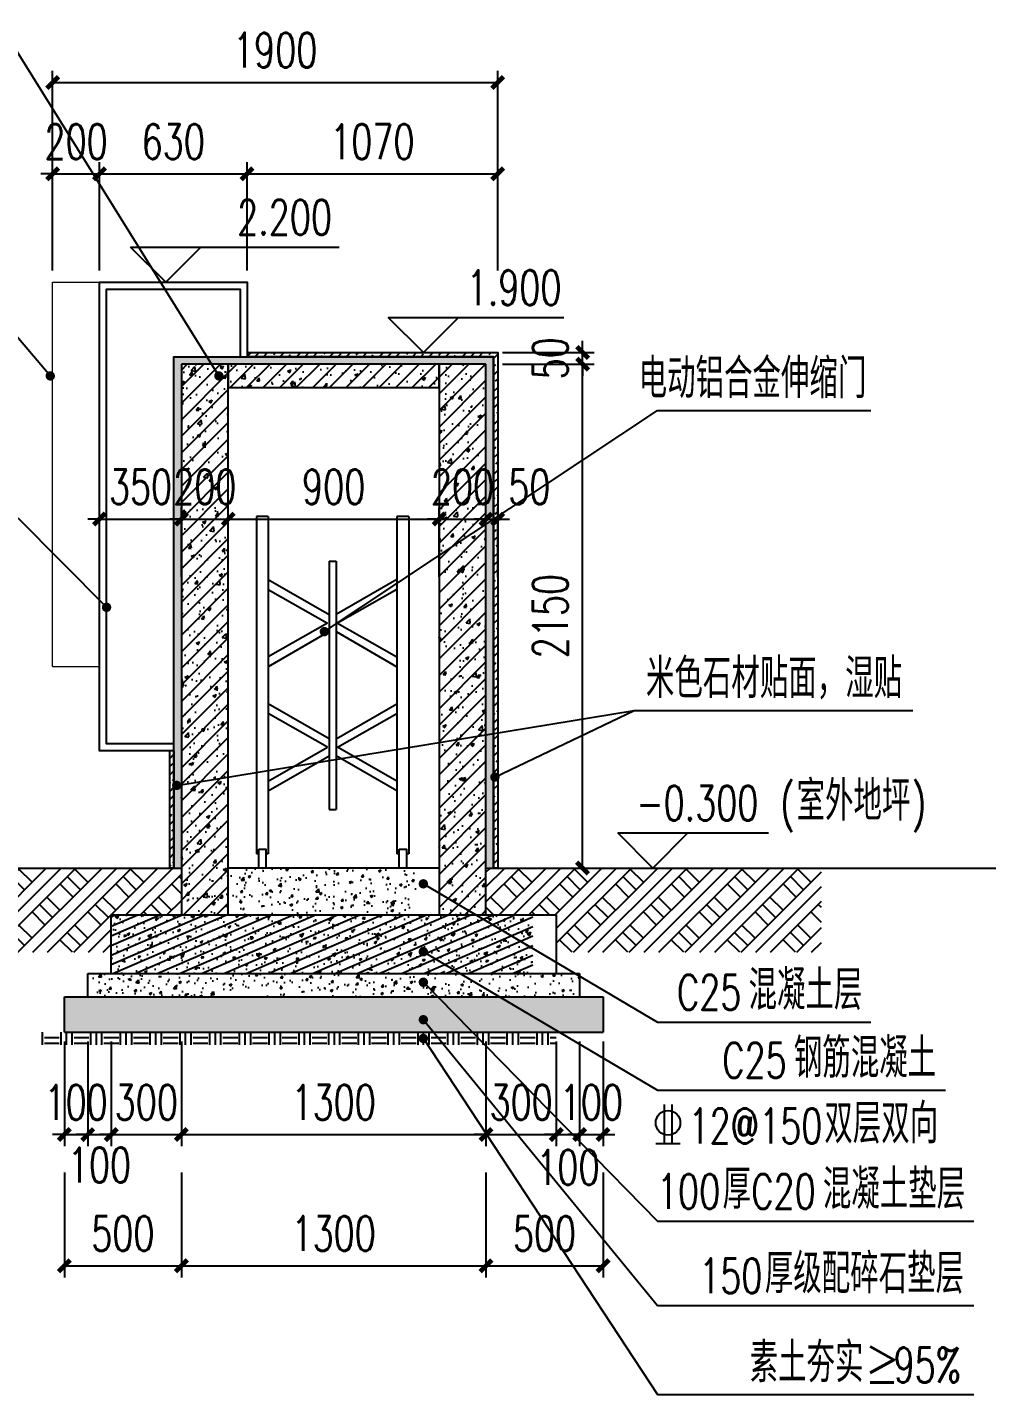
# Model space of a CAD drawing. Extents: x -4210259 to 293730, y -7499 to 868879.
# Drawn here: x -2172561 to -2168465, y 514690 to 520525 of the extents above; entities that cross this region are included whole.
import ezdxf

# ---------------------------------------------------------------- set-up
doc = ezdxf.new("R2010")
doc.units = 0
doc.header["$LTSCALE"] = 1000
doc.header["$MEASUREMENT"] = 0
doc.layers.get('Defpoints').update_dxf_attribs({"color": 210})
for name, color, linetype in [('00-Face', 4, 'Continuous'), ('00-Hatch', 8, 'Continuous'), ('00-ttr..Hatch', 8, 'Continuous'), ('A-AXIS-DP', 126, 'Continuous'), ('A-AXIS-ELEV', 4, 'Continuous'), ('A-AXIS-SYMB', 3, 'Continuous'), ('A-CURTAIN', 134, 'Continuous'), ('A-HATCH-2', 251, 'Continuous'), ('A-SFCE', 30, 'Continuous'), ('AS-COLN', 6, 'Continuous'), ('AS-WALL', 40, 'Continuous'), ('LAYER1', 9, 'Continuous'), ('PUB_HATCH', 8, 'Continuous'), ('PUB_TEXT', 7, 'Continuous')]:
    doc.layers.add(name, color=color, linetype=linetype)
doc.layers.add('A-WALL-HATCH', color=8, linetype='Continuous', lineweight=13)
doc.styles.add('_TCH_DIM', font='SIMPLEX', dxfattribs={"bigfont": 'GBCBIG'})
doc.styles.add('_TCH_DIM_T3', font='SIMPLEX', dxfattribs={"width": 0.705882, "bigfont": 'GBCBIG'})
doc.dimstyles.new('_TCH_ARCH&&50', dxfattribs={"dimtxt": 148.75, "dimasz": 50, "dimexe": 50, "dimexo": 50, "dimgap": 63.125, "dimtad": 1, "dimdec": 0, "dimzin": 0, "dimdsep": 46, "dimtxsty": '_TCH_DIM_T3', "dimblk": 'ARCHTICK', "dimcen": 0.09, "dimclrt": 7, "dimazin": 2, "dimtfac": 1, "dimtdec": 0, "dimtix": 1, "dimtmove": 2, "dimatfit": 3, "dimfxl": 0, "dimtolj": 1, "dimtzin": 0, "dimarcsym": 0})
pattern_1 = [(45, (0, 0), (-35.3553391, 35.3553391), []), (50, (0, 0), (143.4520365, -12.550427), [15, -165]), (355, (0, 0), (-27.750267, 150.438427), [12, -132]), (100.4514, (11.95, -1.05), (115.701876, 137.887908), [12.748038, -140.228422]), (46.1842, (0, 40), (213.44821, -33.103803), [22.5, -247.5]), (96.6356, (17.79, 37.24), (186.932541, 194.823574), [19.122058, -210.3426]), (351.1842, (0, 40), (186.93239, 194.82372), [18, -198]), (21, (20, 30), (119.3814104, -80.523778), [15, -165]), (326, (20, 30), (48.663066, 145.030009), [12, -132]), (71.4514, (29.95, 23.29), (168.044526, 64.506099), [12.748038, -140.228422]), (37.5, (0, 0), (2.4319711, 66.5787708), [0, -130.4, 0, -134, 0, -132.5]), (7.5, (0, 0), (52.6139075, 78.8823424), [0, -76.4, 0, -127.4, 0, -50.5]), (327.5, (-44.6, 0), (106.7644872, -4.5109743), [0, -50, 0, -156, 0, -207]), (317.5, (-64.6, 0), (116.637234, 20.0209965), [0, -65, 0, -103.6, 0, -147])]

# ---------------------------------------------------------------- blocks, each defined once
blk = doc.blocks.new('A$C7D712954')
at = {"layer": 'LAYER1', "color": 250}
for p, q in [((-25, 1500), (-25, 60)), ((-25, 1500), (-25, 60)), ((25, 1500), (-25, 1500)), ((25, 1500), (-25, 1500)), ((25, 1500), (-25, 1500)), ((25, 1500), (25, 60)), ((25, 1500), (25, 60)), ((575, 1500), (575, 60)), ((625, 1500), (575, 1500)), ((625, 1500), (625, 60)), ((285, 1310), (315, 1310)), ((285, 1310), (285, 250)), ((315, 1310), (315, 250)), ((25, 1231.2), (285, 1081.2)), ((575, 1231.2), (315, 1081.2)), ((25, 1188.8), (278.8, 1045)), ((575, 1188.8), (321.2, 1045)), ((278.8, 1045), (25, 901.2)), ((285, 1008.8), (25, 858.8)), ((315, 1008.8), (575, 858.8)), ((321.2, 1045), (575, 901.2)), ((285, 551.2), (25, 701.2)), ((315, 551.2), (575, 701.2)), ((278.8, 515), (25, 658.8)), ((321.2, 515), (575, 658.8)), ((25, 371.2), (278.8, 515)), ((25, 328.8), (285, 478.8)), ((575, 328.8), (315, 478.8)), ((575, 371.2), (321.2, 515)), ((285, 250), (315, 250)), ((-15, 60), (-25, 60)), ((25, 60), (15, 60)), ((585, 60), (575, 60)), ((625, 60), (615, 60))]:
    blk.add_line(p, q, dxfattribs=at)
for points in [[(-15, 80), (15, 80), (15, 0), (-15, 0)], [(585, 80), (615, 80), (615, 0), (585, 0)]]:
    blk.add_lwpolyline(points, close=True, dxfattribs=at)
blk = doc.blocks.new('_ArchTick')
at = {"color": 0, "linetype": 'ByBlock', "const_width": 0.4}
blk.add_lwpolyline([(-0.5, -0.5), (0.5, 0.5)], dxfattribs=at)
blk = doc.blocks.new('*D527')
at = {"layer": 'A-AXIS-DP', "color": 0, "lineweight": -2}
for p, q in [((-2172402.6, 515637.5), (-2172402.6, 515190)), ((-2171902.9, 515637.5), (-2171902.9, 515190)), ((-2172402.6, 515240), (-2171902.9, 515240))]:
    blk.add_line(p, q, dxfattribs=at)
at = {"layer": 'Defpoints', "color": 0}
for p in [(-2172402.6, 515687.5), (-2171902.9, 515687.5), (-2171902.9, 515240)]:
    blk.add_point(p, dxfattribs=at)
at = {"layer": 'A-AXIS-DP', "color": 0, "lineweight": -2, "xscale": 50, "yscale": 50, "zscale": 50, "rotation": 180}
blk.add_blockref('_ArchTick', (-2172402.6, 515240), dxfattribs=at)
at = {"layer": 'A-AXIS-DP', "color": 0, "lineweight": -2, "xscale": 50, "yscale": 50, "zscale": 50}
blk.add_blockref('_ArchTick', (-2171902.9, 515240), dxfattribs=at)
at = {"layer": 'A-AXIS-DP', "color": 7, "insert": (-2172152.7, 515377.5), "char_height": 148.75, "attachment_point": 5, "style": '_TCH_DIM_T3'}
blk.add_mtext('\\A1;500', dxfattribs=at)
blk = doc.blocks.new('*D528')
at = {"layer": 'A-AXIS-DP', "color": 0, "lineweight": -2}
for p, q in [((-2171902.9, 515637.5), (-2171902.9, 515190)), ((-2170602.6, 515637.5), (-2170602.6, 515190)), ((-2171902.9, 515240), (-2170602.6, 515240))]:
    blk.add_line(p, q, dxfattribs=at)
at = {"layer": 'Defpoints', "color": 0}
for p in [(-2171902.9, 515687.5), (-2170602.6, 515687.5), (-2170602.6, 515240)]:
    blk.add_point(p, dxfattribs=at)
at = {"layer": 'A-AXIS-DP', "color": 0, "lineweight": -2, "xscale": 50, "yscale": 50, "zscale": 50, "rotation": 180}
blk.add_blockref('_ArchTick', (-2171902.9, 515240), dxfattribs=at)
at = {"layer": 'A-AXIS-DP', "color": 0, "lineweight": -2, "xscale": 50, "yscale": 50, "zscale": 50}
blk.add_blockref('_ArchTick', (-2170602.6, 515240), dxfattribs=at)
at = {"layer": 'A-AXIS-DP', "color": 7, "insert": (-2171252.7, 515377.5), "char_height": 148.75, "attachment_point": 5, "style": '_TCH_DIM_T3'}
blk.add_mtext('\\A1;1300', dxfattribs=at)
blk = doc.blocks.new('*D529')
at = {"layer": 'A-AXIS-DP', "color": 0, "lineweight": -2}
for p, q in [((-2170602.6, 515637.5), (-2170602.6, 515190)), ((-2170102.6, 515637.5), (-2170102.6, 515190)), ((-2170602.6, 515240), (-2170102.6, 515240))]:
    blk.add_line(p, q, dxfattribs=at)
at = {"layer": 'Defpoints', "color": 0}
for p in [(-2170602.6, 515687.5), (-2170102.6, 515687.5), (-2170102.6, 515240)]:
    blk.add_point(p, dxfattribs=at)
at = {"layer": 'A-AXIS-DP', "color": 0, "lineweight": -2, "xscale": 50, "yscale": 50, "zscale": 50, "rotation": 180}
blk.add_blockref('_ArchTick', (-2170602.6, 515240), dxfattribs=at)
at = {"layer": 'A-AXIS-DP', "color": 0, "lineweight": -2, "xscale": 50, "yscale": 50, "zscale": 50}
blk.add_blockref('_ArchTick', (-2170102.6, 515240), dxfattribs=at)
at = {"layer": 'A-AXIS-DP', "color": 7, "insert": (-2170352.6, 515377.5), "char_height": 148.75, "attachment_point": 5, "style": '_TCH_DIM_T3'}
blk.add_mtext('\\A1;500', dxfattribs=at)
blk = doc.blocks.new('*D530')
at = {"layer": 'A-AXIS-DP', "color": 0, "lineweight": -2}
for p, q in [((-2172402.6, 516197.5), (-2172402.6, 515750)), ((-2172302.6, 516197.5), (-2172302.6, 515750)), ((-2172402.6, 515800), (-2172452.6, 515800)), ((-2172402.6, 515800), (-2172302.6, 515800)), ((-2172302.6, 515800), (-2172252.6, 515800))]:
    blk.add_line(p, q, dxfattribs=at)
at = {"layer": 'Defpoints', "color": 0}
for p in [(-2172402.6, 516247.5), (-2172302.6, 516247.5), (-2172302.6, 515800)]:
    blk.add_point(p, dxfattribs=at)
at = {"layer": 'A-AXIS-DP', "color": 0, "lineweight": -2, "xscale": 50, "yscale": 50, "zscale": 50}
blk.add_blockref('_ArchTick', (-2172402.6, 515800), dxfattribs=at)
at = {"layer": 'A-AXIS-DP', "color": 0, "lineweight": -2, "xscale": 50, "yscale": 50, "zscale": 50, "rotation": 180}
blk.add_blockref('_ArchTick', (-2172302.6, 515800), dxfattribs=at)
at = {"layer": 'A-AXIS-DP', "color": 7, "insert": (-2172352.6, 515937.5), "char_height": 148.75, "attachment_point": 5, "style": '_TCH_DIM_T3'}
blk.add_mtext('\\A1;100', dxfattribs=at)
blk = doc.blocks.new('*D531')
at = {"layer": 'A-AXIS-DP', "color": 0, "lineweight": -2}
for p, q in [((-2172302.6, 516197.5), (-2172302.6, 515750)), ((-2172202.6, 516197.5), (-2172202.6, 515750)), ((-2172302.6, 515800), (-2172352.6, 515800)), ((-2172302.6, 515800), (-2172202.6, 515800)), ((-2172202.6, 515800), (-2172152.6, 515800))]:
    blk.add_line(p, q, dxfattribs=at)
at = {"layer": 'Defpoints', "color": 0}
for p in [(-2172302.6, 516247.5), (-2172202.6, 516247.5), (-2172202.6, 515800)]:
    blk.add_point(p, dxfattribs=at)
at = {"layer": 'A-AXIS-DP', "color": 0, "lineweight": -2, "xscale": 50, "yscale": 50, "zscale": 50}
blk.add_blockref('_ArchTick', (-2172302.6, 515800), dxfattribs=at)
at = {"layer": 'A-AXIS-DP', "color": 0, "lineweight": -2, "xscale": 50, "yscale": 50, "zscale": 50, "rotation": 180}
blk.add_blockref('_ArchTick', (-2172202.6, 515800), dxfattribs=at)
at = {"layer": 'A-AXIS-DP', "color": 7, "insert": (-2172252.6, 515670), "char_height": 148.75, "attachment_point": 5, "style": '_TCH_DIM_T3'}
blk.add_mtext('\\A1;100', dxfattribs=at)
blk = doc.blocks.new('*D532')
at = {"layer": 'A-AXIS-DP', "color": 0, "lineweight": -2}
for p, q in [((-2172202.6, 516197.5), (-2172202.6, 515750)), ((-2171902.9, 516197.5), (-2171902.9, 515750)), ((-2172202.6, 515800), (-2172252.6, 515800)), ((-2172202.6, 515800), (-2171902.9, 515800)), ((-2171902.9, 515800), (-2171852.9, 515800))]:
    blk.add_line(p, q, dxfattribs=at)
at = {"layer": 'Defpoints', "color": 0}
for p in [(-2172202.6, 516247.5), (-2171902.9, 516247.5), (-2171902.9, 515800)]:
    blk.add_point(p, dxfattribs=at)
at = {"layer": 'A-AXIS-DP', "color": 0, "lineweight": -2, "xscale": 50, "yscale": 50, "zscale": 50}
blk.add_blockref('_ArchTick', (-2172202.6, 515800), dxfattribs=at)
at = {"layer": 'A-AXIS-DP', "color": 0, "lineweight": -2, "xscale": 50, "yscale": 50, "zscale": 50, "rotation": 180}
blk.add_blockref('_ArchTick', (-2171902.9, 515800), dxfattribs=at)
at = {"layer": 'A-AXIS-DP', "color": 7, "insert": (-2172052.7, 515937.5), "char_height": 148.75, "attachment_point": 5, "style": '_TCH_DIM_T3'}
blk.add_mtext('\\A1;300', dxfattribs=at)
blk = doc.blocks.new('*D533')
at = {"layer": 'A-AXIS-DP', "color": 0, "lineweight": -2}
for p, q in [((-2171902.9, 516197.5), (-2171902.9, 515750)), ((-2170602.6, 516197.5), (-2170602.6, 515750)), ((-2171902.9, 515800), (-2170602.6, 515800))]:
    blk.add_line(p, q, dxfattribs=at)
at = {"layer": 'Defpoints', "color": 0}
for p in [(-2171902.9, 516247.5), (-2170602.6, 516247.5), (-2170602.6, 515800)]:
    blk.add_point(p, dxfattribs=at)
at = {"layer": 'A-AXIS-DP', "color": 0, "lineweight": -2, "xscale": 50, "yscale": 50, "zscale": 50, "rotation": 180}
blk.add_blockref('_ArchTick', (-2171902.9, 515800), dxfattribs=at)
at = {"layer": 'A-AXIS-DP', "color": 0, "lineweight": -2, "xscale": 50, "yscale": 50, "zscale": 50}
blk.add_blockref('_ArchTick', (-2170602.6, 515800), dxfattribs=at)
at = {"layer": 'A-AXIS-DP', "color": 7, "insert": (-2171252.7, 515937.5), "char_height": 148.75, "attachment_point": 5, "style": '_TCH_DIM_T3'}
blk.add_mtext('\\A1;1300', dxfattribs=at)
blk = doc.blocks.new('*D534')
at = {"layer": 'A-AXIS-DP', "color": 0, "lineweight": -2}
for p, q in [((-2170602.6, 516197.5), (-2170602.6, 515750)), ((-2170302.6, 516197.5), (-2170302.6, 515750)), ((-2170602.6, 515800), (-2170652.6, 515800)), ((-2170602.6, 515800), (-2170302.6, 515800)), ((-2170302.6, 515800), (-2170252.6, 515800))]:
    blk.add_line(p, q, dxfattribs=at)
at = {"layer": 'Defpoints', "color": 0}
for p in [(-2170602.6, 516247.5), (-2170302.6, 516247.5), (-2170302.6, 515800)]:
    blk.add_point(p, dxfattribs=at)
at = {"layer": 'A-AXIS-DP', "color": 0, "lineweight": -2, "xscale": 50, "yscale": 50, "zscale": 50}
blk.add_blockref('_ArchTick', (-2170602.6, 515800), dxfattribs=at)
at = {"layer": 'A-AXIS-DP', "color": 0, "lineweight": -2, "xscale": 50, "yscale": 50, "zscale": 50, "rotation": 180}
blk.add_blockref('_ArchTick', (-2170302.6, 515800), dxfattribs=at)
at = {"layer": 'A-AXIS-DP', "color": 7, "insert": (-2170452.6, 515937.5), "char_height": 148.75, "attachment_point": 5, "style": '_TCH_DIM_T3'}
blk.add_mtext('\\A1;300', dxfattribs=at)
blk = doc.blocks.new('*D535')
at = {"layer": 'A-AXIS-DP', "color": 0, "lineweight": -2}
for p, q in [((-2170302.6, 516197.5), (-2170302.6, 515750)), ((-2170202.6, 516197.5), (-2170202.6, 515750)), ((-2170302.6, 515800), (-2170352.6, 515800)), ((-2170302.6, 515800), (-2170202.6, 515800)), ((-2170202.6, 515800), (-2170152.6, 515800))]:
    blk.add_line(p, q, dxfattribs=at)
at = {"layer": 'Defpoints', "color": 0}
for p in [(-2170302.6, 516247.5), (-2170202.6, 516247.5), (-2170202.6, 515800)]:
    blk.add_point(p, dxfattribs=at)
at = {"layer": 'A-AXIS-DP', "color": 0, "lineweight": -2, "xscale": 50, "yscale": 50, "zscale": 50}
blk.add_blockref('_ArchTick', (-2170302.6, 515800), dxfattribs=at)
at = {"layer": 'A-AXIS-DP', "color": 0, "lineweight": -2, "xscale": 50, "yscale": 50, "zscale": 50, "rotation": 180}
blk.add_blockref('_ArchTick', (-2170202.6, 515800), dxfattribs=at)
at = {"layer": 'A-AXIS-DP', "color": 7, "insert": (-2170252.6, 515660), "char_height": 148.75, "attachment_point": 5, "style": '_TCH_DIM_T3'}
blk.add_mtext('\\A1;100', dxfattribs=at)
blk = doc.blocks.new('*D536')
at = {"layer": 'A-AXIS-DP', "color": 0, "lineweight": -2}
for p, q in [((-2170202.6, 516197.5), (-2170202.6, 515750)), ((-2170102.6, 516197.5), (-2170102.6, 515750)), ((-2170202.6, 515800), (-2170252.6, 515800)), ((-2170202.6, 515800), (-2170102.6, 515800)), ((-2170102.6, 515800), (-2170052.6, 515800))]:
    blk.add_line(p, q, dxfattribs=at)
at = {"layer": 'Defpoints', "color": 0}
for p in [(-2170202.6, 516247.5), (-2170102.6, 516247.5), (-2170102.6, 515800)]:
    blk.add_point(p, dxfattribs=at)
at = {"layer": 'A-AXIS-DP', "color": 0, "lineweight": -2, "xscale": 50, "yscale": 50, "zscale": 50}
blk.add_blockref('_ArchTick', (-2170202.6, 515800), dxfattribs=at)
at = {"layer": 'A-AXIS-DP', "color": 0, "lineweight": -2, "xscale": 50, "yscale": 50, "zscale": 50, "rotation": 180}
blk.add_blockref('_ArchTick', (-2170102.6, 515800), dxfattribs=at)
at = {"layer": 'A-AXIS-DP', "color": 7, "insert": (-2170152.6, 515937.5), "char_height": 148.75, "attachment_point": 5, "style": '_TCH_DIM_T3'}
blk.add_mtext('\\A1;100', dxfattribs=at)
blk = doc.blocks.new('*D555')
at = {"layer": 'A-AXIS-DP', "color": 0, "lineweight": -2}
for p, q in [((-2172452.6, 519877.5), (-2172452.6, 520340)), ((-2170552.6, 519877.5), (-2170552.6, 520340)), ((-2172452.6, 520290), (-2170552.6, 520290))]:
    blk.add_line(p, q, dxfattribs=at)
at = {"layer": 'Defpoints', "color": 0}
for p in [(-2170552.6, 520290), (-2172452.6, 519827.5), (-2170552.6, 519827.5)]:
    blk.add_point(p, dxfattribs=at)
at = {"layer": 'A-AXIS-DP', "color": 0, "lineweight": -2, "xscale": 50, "yscale": 50, "zscale": 50, "rotation": 180}
blk.add_blockref('_ArchTick', (-2172452.6, 520290), dxfattribs=at)
at = {"layer": 'A-AXIS-DP', "color": 0, "lineweight": -2, "xscale": 50, "yscale": 50, "zscale": 50}
blk.add_blockref('_ArchTick', (-2170552.6, 520290), dxfattribs=at)
at = {"layer": 'A-AXIS-DP', "color": 7, "insert": (-2171502.6, 520427.5), "char_height": 148.75, "attachment_point": 5, "style": '_TCH_DIM_T3'}
blk.add_mtext('\\A1;1900', dxfattribs=at)
blk = doc.blocks.new('*D581')
at = {"layer": 'A-AXIS-DP', "color": 0, "lineweight": -2}
for p, q in [((-2170532.7, 519087.5), (-2170140, 519087.5)), ((-2170190, 516937.5), (-2170190, 519087.5)), ((-2170532.7, 516937.5), (-2170140, 516937.5))]:
    blk.add_line(p, q, dxfattribs=at)
at = {"layer": 'Defpoints', "color": 0}
for p in [(-2170582.7, 519087.5), (-2170190, 519087.5), (-2170582.7, 516937.5)]:
    blk.add_point(p, dxfattribs=at)
at = {"layer": 'A-AXIS-DP', "color": 0, "lineweight": -2, "xscale": 50, "yscale": 50, "zscale": 50}
for p, rotation in [((-2170190, 519087.5), 90), ((-2170190, 516937.5), 270)]:
    blk.add_blockref('_ArchTick', p, dxfattribs=dict(at, rotation=rotation))
at = {"layer": 'A-AXIS-DP', "color": 7, "insert": (-2170327.5, 518012.5), "char_height": 148.75, "attachment_point": 5, "rotation": 90, "style": '_TCH_DIM_T3'}
blk.add_mtext('\\A1;2150', dxfattribs=at)
blk = doc.blocks.new('*D582')
at = {"layer": 'A-AXIS-DP', "color": 0, "lineweight": -2}
for p, q in [((-2170190, 519137.5), (-2170190, 519187.5)), ((-2170532.7, 519137.5), (-2170140, 519137.5)), ((-2170190, 519087.5), (-2170190, 519137.5)), ((-2170532.7, 519087.5), (-2170140, 519087.5)), ((-2170190, 519087.5), (-2170190, 519037.5))]:
    blk.add_line(p, q, dxfattribs=at)
at = {"layer": 'Defpoints', "color": 0}
for p in [(-2170582.7, 519137.5), (-2170190, 519137.5), (-2170582.7, 519087.5)]:
    blk.add_point(p, dxfattribs=at)
at = {"layer": 'A-AXIS-DP', "color": 0, "lineweight": -2, "xscale": 50, "yscale": 50, "zscale": 50}
for p, rotation in [((-2170190, 519137.5), 270), ((-2170190, 519087.5), 90)]:
    blk.add_blockref('_ArchTick', p, dxfattribs=dict(at, rotation=rotation))
at = {"layer": 'A-AXIS-DP', "color": 7, "insert": (-2170327.5, 519112.5), "char_height": 148.75, "attachment_point": 5, "rotation": 90, "style": '_TCH_DIM_T3'}
blk.add_mtext('\\A1;50', dxfattribs=at)
blk = doc.blocks.new('*D583')
at = {"layer": 'A-AXIS-DP', "color": 0, "lineweight": -2}
for p, q in [((-2172452.6, 519487.5), (-2172452.6, 519950)), ((-2172252.6, 519487.5), (-2172252.6, 519950)), ((-2172452.6, 519900), (-2172502.6, 519900)), ((-2172452.6, 519900), (-2172252.6, 519900)), ((-2172252.6, 519900), (-2172202.6, 519900))]:
    blk.add_line(p, q, dxfattribs=at)
at = {"layer": 'Defpoints', "color": 0}
for p in [(-2172252.6, 519900), (-2172452.6, 519437.5), (-2172252.6, 519437.5)]:
    blk.add_point(p, dxfattribs=at)
at = {"layer": 'A-AXIS-DP', "color": 0, "lineweight": -2, "xscale": 50, "yscale": 50, "zscale": 50}
blk.add_blockref('_ArchTick', (-2172452.6, 519900), dxfattribs=at)
at = {"layer": 'A-AXIS-DP', "color": 0, "lineweight": -2, "xscale": 50, "yscale": 50, "zscale": 50, "rotation": 180}
blk.add_blockref('_ArchTick', (-2172252.6, 519900), dxfattribs=at)
at = {"layer": 'A-AXIS-DP', "color": 7, "insert": (-2172352.6, 520037.5), "char_height": 148.75, "attachment_point": 5, "style": '_TCH_DIM_T3'}
blk.add_mtext('\\A1;200', dxfattribs=at)
blk = doc.blocks.new('*D584')
at = {"layer": 'A-AXIS-DP', "color": 0, "lineweight": -2}
for p, q in [((-2172252.6, 519487.5), (-2172252.6, 519950)), ((-2171622.6, 519487.5), (-2171622.6, 519950)), ((-2172252.6, 519900), (-2171622.6, 519900))]:
    blk.add_line(p, q, dxfattribs=at)
at = {"layer": 'Defpoints', "color": 0}
for p in [(-2171622.6, 519900), (-2172252.6, 519437.5), (-2171622.6, 519437.5)]:
    blk.add_point(p, dxfattribs=at)
at = {"layer": 'A-AXIS-DP', "color": 0, "lineweight": -2, "xscale": 50, "yscale": 50, "zscale": 50, "rotation": 180}
blk.add_blockref('_ArchTick', (-2172252.6, 519900), dxfattribs=at)
at = {"layer": 'A-AXIS-DP', "color": 0, "lineweight": -2, "xscale": 50, "yscale": 50, "zscale": 50}
blk.add_blockref('_ArchTick', (-2171622.6, 519900), dxfattribs=at)
at = {"layer": 'A-AXIS-DP', "color": 7, "insert": (-2171937.6, 520037.5), "char_height": 148.75, "attachment_point": 5, "style": '_TCH_DIM_T3'}
blk.add_mtext('\\A1;630', dxfattribs=at)
blk = doc.blocks.new('*D585')
at = {"layer": 'A-AXIS-DP', "color": 0, "lineweight": -2}
for p, q in [((-2171622.6, 519487.5), (-2171622.6, 519950)), ((-2170552.6, 519487.5), (-2170552.6, 519950)), ((-2171622.6, 519900), (-2170552.6, 519900))]:
    blk.add_line(p, q, dxfattribs=at)
at = {"layer": 'Defpoints', "color": 0}
for p in [(-2170552.6, 519900), (-2171622.6, 519437.5), (-2170552.6, 519437.5)]:
    blk.add_point(p, dxfattribs=at)
at = {"layer": 'A-AXIS-DP', "color": 0, "lineweight": -2, "xscale": 50, "yscale": 50, "zscale": 50, "rotation": 180}
blk.add_blockref('_ArchTick', (-2171622.6, 519900), dxfattribs=at)
at = {"layer": 'A-AXIS-DP', "color": 0, "lineweight": -2, "xscale": 50, "yscale": 50, "zscale": 50}
blk.add_blockref('_ArchTick', (-2170552.6, 519900), dxfattribs=at)
at = {"layer": 'A-AXIS-DP', "color": 7, "insert": (-2171087.6, 520037.5), "char_height": 148.75, "attachment_point": 5, "style": '_TCH_DIM_T3'}
blk.add_mtext('\\A1;1070', dxfattribs=at)
blk = doc.blocks.new('*D586')
at = {"layer": 'A-AXIS-DP', "color": 0, "lineweight": -2}
for p, q in [((-2172252.6, 518180), (-2172252.6, 518476.6)), ((-2171902.9, 518180), (-2171902.9, 518476.6)), ((-2172252.6, 518426.6), (-2172302.6, 518426.6)), ((-2172252.6, 518426.6), (-2171902.9, 518426.6)), ((-2171902.9, 518426.6), (-2171852.9, 518426.6))]:
    blk.add_line(p, q, dxfattribs=at)
at = {"layer": 'Defpoints', "color": 0}
for p in [(-2171902.9, 518426.6), (-2172252.6, 518130), (-2171902.9, 518130)]:
    blk.add_point(p, dxfattribs=at)
at = {"layer": 'A-AXIS-DP', "color": 0, "lineweight": -2, "xscale": 50, "yscale": 50, "zscale": 50}
blk.add_blockref('_ArchTick', (-2172252.6, 518426.6), dxfattribs=at)
at = {"layer": 'A-AXIS-DP', "color": 0, "lineweight": -2, "xscale": 50, "yscale": 50, "zscale": 50, "rotation": 180}
blk.add_blockref('_ArchTick', (-2171902.9, 518426.6), dxfattribs=at)
at = {"layer": 'A-AXIS-DP', "color": 7, "insert": (-2172077.7, 518564.1), "char_height": 148.75, "attachment_point": 5, "style": '_TCH_DIM_T3'}
blk.add_mtext('\\A1;350', dxfattribs=at)
blk = doc.blocks.new('*D587')
at = {"layer": 'A-AXIS-DP', "color": 0, "lineweight": -2}
for p, q in [((-2171902.9, 518180), (-2171902.9, 518476.6)), ((-2171702.9, 518180), (-2171702.9, 518476.6)), ((-2171902.9, 518426.6), (-2171952.9, 518426.6)), ((-2171902.9, 518426.6), (-2171702.9, 518426.6)), ((-2171702.9, 518426.6), (-2171652.9, 518426.6))]:
    blk.add_line(p, q, dxfattribs=at)
at = {"layer": 'Defpoints', "color": 0}
for p in [(-2171702.9, 518426.6), (-2171902.9, 518130), (-2171702.9, 518130)]:
    blk.add_point(p, dxfattribs=at)
at = {"layer": 'A-AXIS-DP', "color": 0, "lineweight": -2, "xscale": 50, "yscale": 50, "zscale": 50}
blk.add_blockref('_ArchTick', (-2171902.9, 518426.6), dxfattribs=at)
at = {"layer": 'A-AXIS-DP', "color": 0, "lineweight": -2, "xscale": 50, "yscale": 50, "zscale": 50, "rotation": 180}
blk.add_blockref('_ArchTick', (-2171702.9, 518426.6), dxfattribs=at)
at = {"layer": 'A-AXIS-DP', "color": 7, "insert": (-2171802.9, 518564.1), "char_height": 148.75, "attachment_point": 5, "style": '_TCH_DIM_T3'}
blk.add_mtext('\\A1;200', dxfattribs=at)
blk = doc.blocks.new('*D588')
at = {"layer": 'A-AXIS-DP', "color": 0, "lineweight": -2}
for p, q in [((-2171702.9, 518180), (-2171702.9, 518476.6)), ((-2170802.6, 518180), (-2170802.6, 518476.6)), ((-2171702.9, 518426.6), (-2170802.6, 518426.6))]:
    blk.add_line(p, q, dxfattribs=at)
at = {"layer": 'Defpoints', "color": 0}
for p in [(-2170802.6, 518426.6), (-2171702.9, 518130), (-2170802.6, 518130)]:
    blk.add_point(p, dxfattribs=at)
at = {"layer": 'A-AXIS-DP', "color": 0, "lineweight": -2, "xscale": 50, "yscale": 50, "zscale": 50, "rotation": 180}
blk.add_blockref('_ArchTick', (-2171702.9, 518426.6), dxfattribs=at)
at = {"layer": 'A-AXIS-DP', "color": 0, "lineweight": -2, "xscale": 50, "yscale": 50, "zscale": 50}
blk.add_blockref('_ArchTick', (-2170802.6, 518426.6), dxfattribs=at)
at = {"layer": 'A-AXIS-DP', "color": 7, "insert": (-2171252.7, 518564.1), "char_height": 148.75, "attachment_point": 5, "style": '_TCH_DIM_T3'}
blk.add_mtext('\\A1;900', dxfattribs=at)
blk = doc.blocks.new('*D589')
at = {"layer": 'A-AXIS-DP', "color": 0, "lineweight": -2}
for p, q in [((-2170802.6, 518180), (-2170802.6, 518476.6)), ((-2170602.6, 518180), (-2170602.6, 518476.6)), ((-2170802.6, 518426.6), (-2170852.6, 518426.6)), ((-2170802.6, 518426.6), (-2170602.6, 518426.6)), ((-2170602.6, 518426.6), (-2170552.6, 518426.6))]:
    blk.add_line(p, q, dxfattribs=at)
at = {"layer": 'Defpoints', "color": 0}
for p in [(-2170602.6, 518426.6), (-2170802.6, 518130), (-2170602.6, 518130)]:
    blk.add_point(p, dxfattribs=at)
at = {"layer": 'A-AXIS-DP', "color": 0, "lineweight": -2, "xscale": 50, "yscale": 50, "zscale": 50}
blk.add_blockref('_ArchTick', (-2170802.6, 518426.6), dxfattribs=at)
at = {"layer": 'A-AXIS-DP', "color": 0, "lineweight": -2, "xscale": 50, "yscale": 50, "zscale": 50, "rotation": 180}
blk.add_blockref('_ArchTick', (-2170602.6, 518426.6), dxfattribs=at)
at = {"layer": 'A-AXIS-DP', "color": 7, "insert": (-2170702.6, 518564.1), "char_height": 148.75, "attachment_point": 5, "style": '_TCH_DIM_T3'}
blk.add_mtext('\\A1;200', dxfattribs=at)
blk = doc.blocks.new('*D590')
at = {"layer": 'A-AXIS-DP', "color": 0, "lineweight": -2}
for p, q in [((-2170602.6, 518180), (-2170602.6, 518476.6)), ((-2170552.6, 518180), (-2170552.6, 518476.6)), ((-2170602.6, 518426.6), (-2170652.6, 518426.6)), ((-2170602.6, 518426.6), (-2170552.6, 518426.6)), ((-2170552.6, 518426.6), (-2170502.6, 518426.6))]:
    blk.add_line(p, q, dxfattribs=at)
at = {"layer": 'Defpoints', "color": 0}
for p in [(-2170552.6, 518426.6), (-2170602.6, 518130), (-2170552.6, 518130)]:
    blk.add_point(p, dxfattribs=at)
at = {"layer": 'A-AXIS-DP', "color": 0, "lineweight": -2, "xscale": 50, "yscale": 50, "zscale": 50}
blk.add_blockref('_ArchTick', (-2170602.6, 518426.6), dxfattribs=at)
at = {"layer": 'A-AXIS-DP', "color": 0, "lineweight": -2, "xscale": 50, "yscale": 50, "zscale": 50, "rotation": 180}
blk.add_blockref('_ArchTick', (-2170552.6, 518426.6), dxfattribs=at)
at = {"layer": 'A-AXIS-DP', "color": 7, "insert": (-2170417.6, 518564.1), "char_height": 148.75, "attachment_point": 5, "style": '_TCH_DIM_T3'}
blk.add_mtext('\\A1;50', dxfattribs=at)

msp = doc.modelspace()

# ---------------------------------------------------------------- hatches: boundary and pattern name
h = msp.add_hatch()
h.set_pattern_fill('混凝土', color=8, scale=15, angle=-21.69758, style=0, double=1)
h.set_pattern_definition([(50, (-2171328.37, 516806.435), (107.589, -9.413), [11.25, -123.75]), (355, (-2171328.37, 516806.44), (-20.813, 112.83), [9, -99]), (100.451, (-2171319.4, 516805.65), (86.776, 103.416), [9.56, -105.171]), (46.184, (-2171328.37, 516836.44), (160.086, -24.828), [16.875, -185.625]), (96.636, (-2171315.03, 516834.37), (140.2, 146.12), [14.34, -157.757]), (351.184, (-2171328.37, 516836.44), (140.2, 146.12), [13.5, -148.5]), (21, (-2171313.37, 516828.935), (89.536, -60.393), [11.25, -123.75]), (326, (-2171313.37, 516828.94), (36.497, 108.773), [9, -99]), (71.45, (-2171305.91, 516823.9), (126.033, 48.38), [9.56, -105.171]), (37.5, (-2171328.367, 516806.435), (1.824, 49.934), [0, -97.8, 0, -100.5, 0, -99.375]), (7.5, (-2171328.367, 516806.435), (39.4604, 59.162), [0, -57.3, 0, -95.55, 0, -37.875]), (327.5, (-2171361.817, 516806.435), (80.0734, -3.3832), [0, -37.5, 0, -117, 0, -155.25]), (317.5, (-2171376.82, 516806.435), (87.478, 15.016), [0, -48.75, 0, -77.7, 0, -110.25])])
h.paths.add_polyline_path([(-2170902.6, 516937.5), (-2171702.9, 516937.5), (-2171702.9, 516737.5), (-2170902.6, 516737.5)])
h = msp.add_hatch()
h.set_pattern_fill('混凝土', color=8, scale=15, angle=-21.69758, style=0, double=1)
h.set_pattern_definition([(50, (-2171156.6, 516440.4), (107.589, -9.413), [11.25, -123.75]), (355, (-2171156.6, 516440.4), (-20.813, 112.829), [9, -99]), (100.451, (-2171147.64, 516439.61), (86.776, 103.416), [9.561, -105.171]), (46.184, (-2171156.6, 516470.4), (160.086, -24.828), [16.875, -185.625]), (96.636, (-2171143.26, 516468.33), (140.2, 146.118), [14.342, -157.757]), (351.184, (-2171156.6, 516470.4), (140.2, 146.118), [13.5, -148.5]), (21, (-2171141.6, 516462.9), (89.536, -60.393), [11.25, -123.75]), (326, (-2171141.6, 516462.9), (36.497, 108.773), [9, -99]), (71.451, (-2171134.14, 516457.86), (126.033, 48.38), [9.561, -105.171]), (37.5, (-2171156.603, 516440.397), (1.824, 49.9341), [0, -97.8, 0, -100.5, 0, -99.375]), (7.5, (-2171156.603, 516440.397), (39.4604, 59.1618), [0, -57.3, 0, -95.55, 0, -37.875]), (327.5, (-2171190.053, 516440.397), (80.0734, -3.3832), [0, -37.5, 0, -117, 0, -155.25]), (317.5, (-2171205.05, 516440.4), (87.478, 15.0157), [0, -48.75, 0, -77.7, 0, -110.25])])
h.paths.add_polyline_path([(-2170202.6, 516387.5), (-2170202.6, 516487.5), (-2172302.6, 516487.5), (-2172302.6, 516387.5)])
at = {"layer": '00-Hatch'}
h = msp.add_hatch(dxfattribs=at)
h.set_pattern_fill('钢筋混凝土', color=256, scale=15, angle=-21.69758, style=0, double=1)
h.set_pattern_definition([(23.3024225, (-11550, 0), (-14.8344125, 34.44111213), []), (28.3024225, (-11550, 0), (96.4861615, -48.5223725), [11.25, -123.75]), (333.3024225, (-11550, 0), (22.375575, 112.529306), [9, -99]), (78.7538225, (-11541.96, -4.04), (118.8617856, 64.0068405), [9.5610285, -105.171317]), (24.4866225, (-11538.91, 27.87), (139.564723, -82.253803), [16.875, -185.625]), (74.9380225, (-11527.28, 21.02), (184.286825, 83.932212), [14.341543, -157.75695]), (329.4866225, (-11538.91, 27.87), (184.286759, 83.932356), [13.5, -148.5]), (359.3024225, (-11527.74, 15.36), (60.8645854, -89.2160426), [11.25, -123.75]), (304.3024225, (-11527.74, 15.36), (74.125409, 87.572455), [9, -99]), (49.7538225, (-11522.67, 7.93), (134.989992, -1.643693), [9.5610285, -105.171317]), (15.8024225, (-11550, 0), (20.155748, 45.7218205), [0, -97.8, 0, -100.5, 0, -99.375]), (345.8024225, (-11550, 0), (58.5371318, 40.3812239), [0, -57.3, 0, -95.55, 0, -37.875]), (305.8024225, (-11581.08, 12.367), (73.14921794, -32.7472444), [0, -37.5, 0, -117, 0, -155.25]), (295.8024225, (-11595.02, 17.91), (86.8313913, -18.389388), [0, -48.75, 0, -77.7, 0, -110.25])])
h.paths.add_polyline_path([(-2170402.6, 516737.5), (-2170902.6, 516737.5), (-2171902.6, 516737.5), (-2171902.9, 516737.5), (-2172202.6, 516737.5), (-2172202.6, 516487.5), (-2170402.6, 516487.5)])
h = msp.add_hatch(dxfattribs=at)
h.set_pattern_fill('EARTH', color=256, scale=20, angle=-21.69758, style=0)
h.set_pattern_definition([(360, (-2343557.164, 379029.98), (63.5, 63.5), [63.5, -63.5]), (360, (-2343557.164, 379053.79), (63.5, 63.5), [63.5, -63.5]), (360, (-2343557.164, 379077.605), (63.5, 63.5), [63.5, -63.5]), (90, (-2343549.227, 379085.54), (-63.5, 63.5), [63.5, -63.5]), (90, (-2343525.414, 379085.54), (-63.5, 63.5), [63.5, -63.5]), (90, (-2343501.6, 379085.54), (-63.5, 63.5), [63.5, -63.5])])
h.paths.add_polyline_path([(-2172502.6, 516237.5), (-2170302.6, 516237.5), (-2170302.6, 516183.6), (-2172502.6, 516183.6)])
at = {"layer": '00-ttr..Hatch'}
h = msp.add_hatch(dxfattribs=at)
h.set_pattern_fill('GRAVEL', color=256, scale=20, angle=-21.69758, style=0, double=1)
h.set_pattern_definition([(228.0128, (-2171177.204, 516445.441), (-1219.20104, -1371.60169), [20.503, -2029.83]), (184.9697, (-2171190.92, 516430.201), (1828.80296, 152.398925), [35.1843, -3483.24]), (132.5104, (-2171225.972, 516427.153), (1523.99889, -1676.40164), [24.809, -2456.082]), (267.2737, (-2171285.408, 516389.053), (152.39934, 3047.99902), [32.0403, -3171.984]), (292.8337, (-2171286.932, 516357.049), (-762.002163, 1828.80104), [31.418, -3110.388]), (357.2737, (-2171274.74, 516328.093), (-3047.99902, 152.39934), [32.0403, -3171.984]), (37.6942, (-2171242.736, 516326.569), (-1981.201252, -1523.998641), [42.3716, -4194.786]), (72.2553, (-2171209.208, 516352.477), (1066.802134, 3352.800972), [40.003, -3960.318]), (121.4296, (-2171197.016, 516390.577), (-1219.200314, 1981.19767), [32.149, -3182.73]), (175.2364, (-2171213.78, 516418.009), (1676.39868, -152.39857), [36.703, -1798.434]), (222.3974, (-2171250.356, 516421.057), (-1828.800055, -1676.39782), [47.4647, -4699.008]), (138.8141, (-2171134.532, 516387.529), (-1066.79932, 914.3986), [16.2, -1603.836]), (171.4692, (-2171146.724, 516398.197), (1981.196976, -304.80077), [30.821, -3051.276]), (225, (-2171177.2, 516402.77), (-3e-14, -152.4), [21.553, -193.973]), (203.1986, (-2171187.872, 516421.057), (762.00257, 304.80134), [11.606, -1149.036]), (291.8014, (-2171198.54, 516416.485), (-152.4001, 457.2003), [16.414, -804.288]), (30.9638, (-2171192.444, 516401.245), (457.1995, 304.80024), [26.659, -861.978]), (161.565, (-2171169.584, 516414.96), (304.8001, -152.3998), [19.277, -462.654]), (16.3895, (-2171286.932, 516416.485), (1524.00084, 457.19905), [27.005, -2673.528]), (70.3462, (-2171261.024, 516424.105), (-609.5983, -1676.39763), [22.656, -2242.932]), (293.1986, (-2171169.584, 516445.44), (-304.80134, 762.00257), [23.213, -1137.432]), (343.6105, (-2171160.44, 516424.105), (-1524.00084, 457.19905), [27.005, -2673.528]), (339.444, (-2171286.932, 516321.997), (-762.00095, 304.79963), [26.042, -1276.062]), (294.7751, (-2171262.548, 516312.853), (-761.99822, 1676.39922), [21.82, -2160.216]), (66.8014, (-2171168.06, 516293.04), (304.80134, 762.00257), [23.213, -1137.432]), (17.354, (-2171158.916, 516314.377), (-1981.20011, -609.59908), [25.547, -2529.144]), (69.444, (-2171242.736, 516293.041), (-304.79963, -762.00095), [13.021, -1289.088]), (101.31, (-2171177.204, 516293.04), (-152.39925, 609.59805), [7.771, -769.32]), (165.9638, (-2171178.73, 516300.66), (457.2003, -152.3997), [31.418, -596.943]), (186.009, (-2171209.208, 516308.281), (1523.997753, 152.399644), [29.116, -2882.484]), (303.69, (-2171192.444, 516387.53), (-152.4, 304.7997), [21.98, -527.507]), (353.1572, (-2171180.252, 516369.241), (2590.80107, -304.801365), [38.3734, -3798.96]), (60.9454, (-2171142.152, 516364.669), (-609.59858, -1066.79746), [15.6905, -1553.364]), (90, (-2171134.53, 516378.38), (-152.4, 152.4), [9.144, -143.256]), (120.2564, (-2171212.256, 516312.853), (609.59871, -1066.79946), [21.172, -2096.034]), (48.0128, (-2171222.924, 516331.141), (1219.20104, 1371.60169), [41.0066, -2009.328]), (360, (-2171195.49, 516361.62), (152.4, 152.4), [39.624, -112.776]), (325.3048, (-2171155.868, 516361.621), (-1523.99736, 1066.8001), [24.0966, -2385.558]), (254.0546, (-2171136.056, 516347.905), (-152.4004, -609.60145), [22.19, -1087.302]), (207.646, (-2171142.152, 516326.569), (-2895.598983, -1524.00096), [36.1287, -3576.75]), (175.4261, (-2171174.156, 516309.805), (-1981.200456, 152.399263), [38.2217, -3783.948]), (175.4261, (-2171174.156, 516309.805), (-1981.200456, 152.399263), [38.2217, -3783.948])])
h.paths.add_polyline_path([(-2172402.6, 516387.5), (-2172402.6, 516237.5), (-2170102.6, 516237.5), (-2170102.6, 516387.5)])
at = {"layer": 'A-HATCH-2'}
h = msp.add_hatch(dxfattribs=at)
h.set_pattern_fill('AR-SAND', color=256, scale=5, style=0)
h.set_pattern_definition([(37.5, (0, 0), (-0.400007824, 12.235330933), [0, -9.652, 0, -10.795, 0, -10.31875]), (7.5, (0, 0), (11.23808208, 17.92062751), [0, -5.207, 0, -8.6995, 0, -3.33375]), (327.5, (-7.81, 9e-16), (19.774809256, 0.035929617), [0, -3.175, 0, -11.43, 0, -14.9225]), (317.5, (-7.81, 9e-16), (19.08891131, 5.57323308), [0, -1.5875, 0, -7.493, 0, -8.5725])])
h.paths.add_polyline_path([(-2171934.9, 519119.5), (-2171934.9, 516937.5), (-2171902.9, 516937.5), (-2171902.9, 519087.6), (-2170602.6, 519087.6), (-2170602.6, 516937.5), (-2170570.6, 516937.5), (-2170570.6, 519119.5)])
h = msp.add_hatch(dxfattribs=at)
h.set_pattern_fill('天然石材', color=256, scale=10)
h.set_pattern_definition([(45, (100, 17.95), (-35.3553532, 35.3553532), []), (45, (117.387, 0), (-35.3553532, 35.3553532), [19.73685, -11.2782])])
edge = h.paths.add_edge_path()
edge.add_line((-2171622.6, 519137.5), (-2170552.6, 519137.5))
edge.add_line((-2170552.6, 519137.5), (-2170552.6, 516937.5))
edge.add_line((-2170552.6, 516937.5), (-2170570.6, 516937.5))
edge.add_line((-2170570.6, 516937.5), (-2170570.6, 519119.5))
edge.add_line((-2170570.6, 519119.5), (-2171622.6, 519119.5))
h = msp.add_hatch(dxfattribs=at)
h.set_pattern_fill('天然石材', color=256, scale=10)
h.set_pattern_definition([(45, (0, 17.95), (-35.3553532, 35.3553532), []), (45, (17.387, 0), (-35.3553532, 35.3553532), [19.73685, -11.2782])])
h.paths.add_polyline_path([(-2171934.9, 516937.5), (-2171934.9, 517437.5), (-2171952.9, 517437.5), (-2171952.9, 516937.5)])
h = msp.add_hatch(dxfattribs=at)
h.set_pattern_fill('夯实土壤', color=256, scale=30)
h.set_pattern_definition([(45, (-2989248.6, 690633.49), (-119.218203, 119.218203), []), (45, (-2989185.6, 690633.49), (-119.218203, 119.218203), []), (45, (-2989122.6, 690633.49), (-119.218203, 119.218203), []), (135, (-2989248.6, 690633.49), (-119.218203, -119.218203), [79.5, -89.1]), (135, (-2989217.1, 690664.99), (-119.218203, -119.218203), [79.5, -89.1]), (135, (-2989185.6, 690696.49), (-119.218203, -119.218203), [79.5, -89.1])])
h.paths.add_polyline_path([(-2174199.8, 516937.5), (-2174199.8, 516577.9), (-2172793.1, 516577.9), (-2172754.9, 516682.9), (-2172717.8, 516472.9), (-2172680.6, 516577.9), (-2172202.6, 516577.9), (-2172202.6, 516737.5), (-2171902.6, 516737.5), (-2171902.9, 516937.5)])
h = msp.add_hatch(dxfattribs=at)
h.set_pattern_fill('夯实土壤', color=256, scale=30)
h.set_pattern_definition([(45, (-2988307.29, 690633.49), (-119.218203, 119.218203), []), (45, (-2988244.29, 690633.49), (-119.218203, 119.218203), []), (45, (-2988181.29, 690633.49), (-119.218203, 119.218203), []), (135, (-2988307.29, 690633.49), (-119.218203, -119.218203), [79.5, -89.1]), (135, (-2988275.79, 690664.99), (-119.218203, -119.218203), [79.5, -89.1]), (135, (-2988244.29, 690696.49), (-119.218203, -119.218203), [79.5, -89.1])])
h.paths.add_polyline_path([(-2169170, 516577.9), (-2169170, 516937.5), (-2170602.6, 516937.5), (-2170602.6, 516737.5), (-2170302.6, 516737.5), (-2170302.6, 516577.9)])
at = {"layer": 'PUB_HATCH'}
h = msp.add_hatch(dxfattribs=at)
h.set_pattern_fill('钢筋混凝土', color=256, scale=20, style=0)
h.set_pattern_definition(pattern_1)
h.paths.add_polyline_path([(-2171902.9, 516737.5), (-2171702.9, 516737.5), (-2171702.9, 519087.6), (-2171902.9, 519087.6)])
h = msp.add_hatch(dxfattribs=at)
h.set_pattern_fill('钢筋混凝土', color=256, scale=20, style=0)
h.set_pattern_definition(pattern_1)
h.paths.add_polyline_path([(-2171702.9, 518987.6), (-2170802.6, 518987.6), (-2170802.6, 519087.6), (-2171702.9, 519087.6)])
h = msp.add_hatch(dxfattribs=at)
h.set_pattern_fill('钢筋混凝土', color=256, scale=20, style=0)
h.set_pattern_definition(pattern_1)
h.paths.add_polyline_path([(-2170602.6, 516737.5), (-2170602.6, 519087.6), (-2170802.6, 519087.6), (-2170802.6, 516737.5)])

# ---------------------------------------------------------------- linework, layer by layer
at = {"layer": '00-Face', "color": 5}
msp.add_line((-2170302.6, 516737.5), (-2170302.6, 516487.5), dxfattribs=at)
at = {"layer": 'A-AXIS-ELEV'}
for p, q in [((-2171970, 519437.5), (-2172120, 519587.5)), ((-2172120, 519587.5), (-2171230, 519587.5)), ((-2171970, 519437.5), (-2171820, 519587.5)), ((-2170870, 519137.5), (-2171020, 519287.5)), ((-2171020, 519287.5), (-2170270, 519287.5)), ((-2170870, 519137.5), (-2170720, 519287.5)), ((-2171220, 519137.5), (-2170720, 519137.5)), ((-2169890.1, 516937.5), (-2170040.1, 517087.5)), ((-2170040.1, 517087.5), (-2169396.4, 517087.5)), ((-2169890.1, 516937.5), (-2169740.1, 517087.5))]:
    msp.add_line(p, q, dxfattribs=at)
at = {"layer": 'A-AXIS-SYMB'}
for p, q in [((-2171742.9, 519037.5), (-2172610, 520430)), ((-2172462.9, 519037.5), (-2172950, 519610)), ((-2171292.6, 517946.2), (-2169870, 518890)), ((-2169870, 518890), (-2168960, 518890)), ((-2172222.6, 518050), (-2172600, 518430)), ((-2171922.9, 517290), (-2169970, 517610)), ((-2170564.6, 517325.5), (-2169970, 517610)), ((-2169970, 517610), (-2168780, 517610)), ((-2170870, 516870), (-2169870, 516280)), ((-2170870, 516580), (-2169870, 515990)), ((-2170870, 516450), (-2169870, 515430)), ((-2170870, 516290), (-2169870, 515070)), ((-2169870, 516280), (-2168960, 516280)), ((-2170870, 516210), (-2169870, 514690)), ((-2169870, 515990), (-2168640, 515990)), ((-2169870, 515430), (-2168520, 515430)), ((-2169870, 515070), (-2168520, 515070)), ((-2169870, 514690), (-2168520, 514690))]:
    msp.add_line(p, q, dxfattribs=at)
at = {"layer": 'A-AXIS-SYMB', "const_width": 20}
for points in [[(-2172456.4, 519029.8, 1), (-2172469.3, 519045.1, 1)], [(-2171737.6, 519029, 1), (-2171748.1, 519045.9, 1)], [(-2172215.5, 518042.9, 1), (-2172229.6, 518057.1, 1)], [(-2171300.9, 517940.7, 1), (-2171284.3, 517951.8, 1)], [(-2170573.6, 517321.2, 1), (-2170555.6, 517329.8, 1)], [(-2171932.7, 517288.4, 1), (-2171913, 517291.6, 1)], [(-2170878.6, 516875.1, 1), (-2170861.4, 516864.9, 1)], [(-2170878.6, 516585.1, 1), (-2170861.4, 516574.9, 1)], [(-2170877, 516457.1, 1), (-2170863, 516442.9, 1)], [(-2170876.3, 516297.7, 1), (-2170863.7, 516282.3, 1)], [(-2170875.5, 516218.4, 1), (-2170864.5, 516201.6, 1)]]:
    msp.add_lwpolyline(points, format="xyb", close=True, dxfattribs=at)
at = {"layer": 'A-CURTAIN'}
for points in [[(-2171934.9, 517437.5), (-2172252.6, 517437.5), (-2172252.6, 519437.5), (-2171622.6, 519437.5), (-2171622.6, 519119.6)], [(-2171934.9, 517467.5), (-2172222.6, 517467.5), (-2172222.6, 519407.5), (-2171652.6, 519407.5), (-2171652.6, 519119.6)], [(-2171934.9, 516937.5), (-2171934.9, 519119.5), (-2170570.6, 519119.5), (-2170570.6, 516937.5)], [(-2171622.6, 519137.5), (-2170552.6, 519137.5), (-2170552.6, 516937.5), (-2170570.6, 516937.5), (-2170570.6, 519119.5), (-2171622.6, 519119.5)], [(-2171952.9, 516937.5), (-2171952.9, 517437.5)], [(-2171934.9, 517437.5), (-2171934.9, 516937.5), (-2171952.9, 516937.5)]]:
    msp.add_lwpolyline(points, dxfattribs=at)
at = {"layer": 'A-SFCE'}
for points in [[(-2282616.7, 516937.5), (-2171902.9, 516937.5)], [(-2170802.6, 516937.5), (-2171702.9, 516937.5)], [(-2170602.6, 516937.5), (-2166112.9, 516937.5)]]:
    msp.add_lwpolyline(points, dxfattribs=at)
at = {"layer": 'A-WALL-HATCH', "color": 1}
for p, q in [((-2172452.6, 519437.5), (-2172252.6, 519437.5)), ((-2172452.6, 517798), (-2172452.6, 519437.5)), ((-2172452.6, 517798), (-2172252.6, 517798))]:
    msp.add_line(p, q, dxfattribs=at)
at = {"layer": 'A-WALL-HATCH'}
msp.add_lwpolyline([(-2171902.9, 516937.5), (-2171902.9, 519087.6), (-2170602.6, 519087.6), (-2170602.6, 516937.5)], dxfattribs=at)
at = {"layer": 'AS-COLN'}
for p, q in [((-2171702.9, 519087.6), (-2171902.9, 519087.6)), ((-2171902.9, 519087.6), (-2171902.9, 516737.5)), ((-2171702.9, 516737.5), (-2171702.9, 519087.6)), ((-2170802.6, 519087.6), (-2171702.9, 519087.6)), ((-2171702.9, 519087.6), (-2171702.9, 518987.6)), ((-2170602.6, 519087.6), (-2170802.6, 519087.6)), ((-2170802.6, 519087.6), (-2170802.6, 516737.5)), ((-2170802.6, 518987.6), (-2170802.6, 519087.6)), ((-2170602.6, 516737.5), (-2170602.6, 519087.6)), ((-2171702.9, 518987.6), (-2170802.6, 518987.6)), ((-2172202.6, 516487.5), (-2172202.6, 516737.5)), ((-2172202.6, 516737.5), (-2171902.9, 516737.5)), ((-2171902.9, 516737.5), (-2171702.9, 516737.5)), ((-2171902.6, 516737.5), (-2170802.6, 516737.5)), ((-2170802.6, 516737.5), (-2170302.6, 516737.5)), ((-2170802.6, 516737.5), (-2170602.6, 516737.5)), ((-2170302.6, 516737.5), (-2170302.6, 516487.5)), ((-2172302.6, 516387.5), (-2172302.6, 516487.5)), ((-2172302.6, 516487.5), (-2170202.6, 516487.5)), ((-2170202.6, 516487.5), (-2170202.6, 516387.5)), ((-2172402.6, 516237.5), (-2172402.6, 516387.5)), ((-2172402.6, 516387.5), (-2170102.6, 516387.5)), ((-2170102.6, 516387.5), (-2170102.6, 516237.5)), ((-2172402.6, 516237.5), (-2170102.6, 516237.5))]:
    msp.add_line(p, q, dxfattribs=at)
at = {"layer": 'AS-WALL'}
msp.add_lwpolyline([(-2170602.6, 516937.5), (-2169164.7, 516937.5)], dxfattribs=at)
at = {"layer": 'PUB_TEXT'}
for p, q in [((-2169841.2, 515928.8), (-2169841.2, 515762.5)), ((-2169809.7, 515928.8), (-2169809.7, 515762.5)), ((-2169877.9, 515762.5), (-2169772.9, 515762.5))]:
    msp.add_line(p, q, dxfattribs=at)
msp.add_circle((-2169825.4, 515850), 52.5, dxfattribs=at)

# ---------------------------------------------------------------- block references
msp.add_blockref('A$C7D712954', (-2171557.6, 516937.5))

# ---------------------------------------------------------------- texts
at = {"layer": 'PUB_TEXT', "style": '_TCH_DIM', "width": 0.705882}
for s, height, p in [('2.200', 148.75, (-2171665, 519640)), ('1.900', 148.75, (-2170685, 519340)), ('-0.300', 148.75, (-2169961.4, 517140)), ('(', 148.8, (-2169346.4, 517140)), (')', 148.8, (-2168784.9, 517140)), ('C25', 148.75, (-2169786.6, 516332.5)), ('C25', 148.75, (-2169593.2, 516042.5)), ('12@150', 148.75, (-2169737.9, 515762.5)), ('100', 148.75, (-2169872.4, 515482.5)), ('C20', 148.75, (-2169469.5, 515482.5)), ('150', 148.75, (-2169692.1, 515122.5)), ('95%', 148.75, (-2168862.5, 514742.5))]:
    msp.add_text(s, height=height, dxfattribs=at).set_placement(p)
at = {"layer": 'PUB_TEXT', "style": '_TCH_DIM'}
for s, height, p in [('电动铝合金伸缩门', 168.79, (-2169950.8, 518942.5)), ('米色石材贴面，湿贴', 168.79, (-2169919.7, 517662.5)), ('室外地坪', 168.79, (-2169276.4, 517140)), ('混凝土层', 168.79, (-2169481.6, 516332.5)), ('钢筋混凝土', 168.79, (-2169288.2, 516042.5)), ('双层双向', 168.79, (-2169157.9, 515762.5)), ('厚', 168.8, (-2169592.4, 515482.5)), ('混凝土垫层', 168.79, (-2169164.5, 515482.5)), ('厚级配碎石垫层', 168.79, (-2169412.1, 515122.5)), ('素土夯实≥', 168.79, (-2169476.9, 514742.5))]:
    msp.add_text(s, height=height, dxfattribs=at).set_placement(p)

# ---------------------------------------------------------------- dimensions: what is measured, and where the dimension line sits
at = {"layer": 'A-AXIS-DP'}
for p1, p2, distance, picture, middle in [((-2172452.6, 519827.5), (-2170552.6, 519827.5), 462.5, '*D555', (-2171502.6, 520427.5)), ((-2172452.6, 519437.5), (-2172252.6, 519437.5), 462.5, '*D583', (-2172352.6, 520037.5)), ((-2172252.6, 519437.5), (-2171622.6, 519437.5), 462.5, '*D584', (-2171937.6, 520037.5)), ((-2171622.6, 519437.5), (-2170552.6, 519437.5), 462.5, '*D585', (-2171087.6, 520037.5)), ((-2170582.7, 519087.5), (-2170582.7, 519137.5), -392.7, '*D582', (-2170327.5, 519112.5)), ((-2170582.7, 516937.5), (-2170582.7, 519087.5), -392.7, '*D581', (-2170327.5, 518012.5)), ((-2172252.6, 518130), (-2171902.9, 518130), 296.6, '*D586', (-2172077.7, 518564.1)), ((-2171902.9, 518130), (-2171702.9, 518130), 296.6, '*D587', (-2171802.9, 518564.1)), ((-2171702.9, 518130), (-2170802.6, 518130), 296.6, '*D588', (-2171252.7, 518564.1)), ((-2170802.6, 518130), (-2170602.6, 518130), 296.6, '*D589', (-2170702.6, 518564.1)), ((-2172402.6, 516247.5), (-2172302.6, 516247.5), -447.5, '*D530', (-2172352.6, 515937.5)), ((-2172202.6, 516247.5), (-2171902.9, 516247.5), -447.5, '*D532', (-2172052.7, 515937.5)), ((-2171902.9, 516247.5), (-2170602.6, 516247.5), -447.5, '*D533', (-2171252.7, 515937.5)), ((-2170602.6, 516247.5), (-2170302.6, 516247.5), -447.5, '*D534', (-2170452.6, 515937.5)), ((-2170202.6, 516247.5), (-2170102.6, 516247.5), -447.5, '*D536', (-2170152.6, 515937.5)), ((-2172402.6, 515687.5), (-2171902.9, 515687.5), -447.5, '*D527', (-2172152.7, 515377.5)), ((-2171902.9, 515687.5), (-2170602.6, 515687.5), -447.5, '*D528', (-2171252.7, 515377.5)), ((-2170602.6, 515687.5), (-2170102.6, 515687.5), -447.5, '*D529', (-2170352.6, 515377.5))]:
    dim = msp.add_aligned_dim(p1=p1, p2=p2, distance=distance, dimstyle='_TCH_ARCH&&50', dxfattribs=at)
    dim.commit()
    dim.dimension.update_dxf_attribs({"geometry": picture, "text_midpoint": middle})
for base, p1, p2, picture, middle in [((-2170552.6, 518426.6), (-2170602.6, 518130), (-2170552.6, 518130), '*D590', (-2170417.6, 518564.1)), ((-2172202.6, 515800), (-2172302.6, 516247.5), (-2172202.6, 516247.5), '*D531', (-2172252.6, 515670)), ((-2170202.6, 515800), (-2170302.6, 516247.5), (-2170202.6, 516247.5), '*D535', (-2170252.6, 515660))]:
    dim = msp.add_linear_dim(base=base, p1=p1, p2=p2, angle=0, dimstyle='_TCH_ARCH&&50', dxfattribs=at)
    dim.commit()
    dim.dimension.update_dxf_attribs({"geometry": picture, "text_midpoint": middle, "dimtype": 129})

doc.saveas('drawing.dxf')
